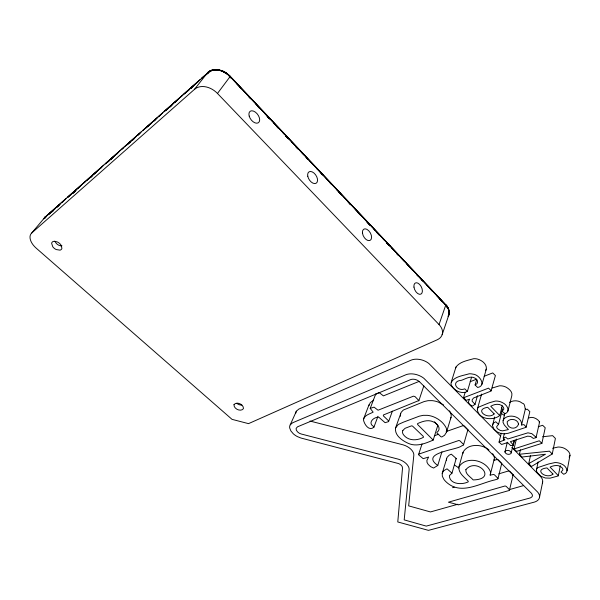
<?xml version="1.0" encoding="UTF-8"?>
<svg xmlns="http://www.w3.org/2000/svg" width="600" height="600" viewBox="0 0 600 600"><rect width="100%" height="100%" fill="white"/><g stroke="black" fill="none" stroke-linecap="round" stroke-linejoin="round"><path stroke-width="0.9" d="M448.185 315.877L448.8 314.962L448.522 314.25M538.148 461.895L536.415 470.018L536.918 472.327L540.855 476.25L545.34 478.005L550.058 478.162L558.24 475.942L560.325 465.675M558.39 475.71L550.088 467.123C553.485 465.345 559.178 464.317 562.162 467.888A5.07 3.037 12.6 0 1 562.717 470.16L561.045 472.02L563.692 474.27C569.79 472.605 566.16 465.817 562.035 464.265A8.79 5.28 12.6 0 0 558.585 462.952A8.707 5.228 12.6 0 0 554.925 462.57L548.678 463.965L538.065 467.49A8.745 5.228 13.2 0 0 536.588 469.298L536.415 470.018M567.09 470.88L569.993 455.287C570.06 452.303 567.36 450.112 565.02 448.688A8.67 5.303 12.3 0 0 561.615 447.397A8.587 5.258 12.3 0 0 558 447.045L552.592 448.26M224.925 72.24C219.502 70.395 225.675 71.055 224.76 72.832M449.153 311.947L449.115 313.582L449.107 311.82M489.03 450.007C482.092 443.752 467.595 443.34 463.02 452.362L458.842 467.115C458.438 473.272 464.528 477.248 468.21 481.2L468.293 481.808C462.195 485.092 449.415 484.365 449.377 475.605L451.98 473.145L456.202 458.475L451.32 454.178L449.197 455.168L447.067 457.35L442.23 473.265L442.335 476.25L443.888 479.37A20.955 12.293 16.8 0 0 448.567 483.93C462.69 494.423 480.502 483 494.805 479.925L497.745 479.033L498.03 478.455L501.72 463.44L498.217 459.832L497.28 459.487L494.16 460.29L494.138 459.457A12.442 7.53 15.9 0 0 494.145 456.51L492.638 453.63M462.952 453.39L463.02 452.362M494.662 416.955L492.495 425.73L494.01 429.232L497.138 431.94L500.55 433.373L504.353 433.853L508.147 433.29L526.11 427.29L529.83 411.623L527.235 409.125C523.44 411.353 526.477 403.702 522.165 403.132C518.588 400.192 513.457 400.14 509.498 402.322M520.425 449.775L519.375 454.41L522.09 457.035L545.452 454.252L528.832 463.507L531 466.185L531.885 466.222L552.263 453.982L555.405 438.442L552.63 435.653L542.52 436.763M446.423 460.14L446.558 458.67M504.78 413.228L502.957 422.145L504.285 424.965L508.425 429.562L502.56 430.853L500.287 430.463L497.655 428.835A4.8 3.015 14.8 0 1 496.748 426.495L498.562 424.342L502.485 409.132L501.3 407.918M373.913 427.185L373.702 426.555C367.2 422.993 373.74 416.768 378.832 417.225L385.11 422.7L388.507 421.62L388.612 420.908L383.385 415.875L383.34 415.005L418.853 400.537L414.952 396.533L413.445 396.173L378.038 410.22L374.062 407.138L370.215 408.39L373.14 412.147C369.645 414.037 364.155 415.185 363.457 419.827C364.215 424.2 369.03 431.647 373.913 427.185L377.97 416.28M423.832 385.868L418.8 400.905M481.59 394.065L477.345 409.155C477.885 419.543 492.96 421.013 499.74 415.56L502.29 405.705M443.513 404.918L438.42 402.143A15.367 9.742 18.1 0 0 432.127 400.635L428.062 400.673L424.192 401.543L403.32 410.048L401.153 412.35L395.558 427.965C394.44 435.397 402.195 440.572 408.135 443.287C416.467 447.143 425.482 443.445 433.192 440.077L437.798 425.423L434.467 421.778M368.925 405.63L370.267 402.66L373.635 400.178M400.635 413.558L400.425 416.25M499.74 415.56L490.77 406.29C494.092 404.145 499.98 402.975 502.995 406.748A5.183 3.338 14.8 0 1 503.707 409.26L502.162 411.375L504.982 413.79C511.08 411.435 506.85 404.475 502.612 402.728A8.985 5.79 14.8 0 0 499.043 401.377A8.902 5.738 14.8 0 0 495.322 401.07L489.135 402.825L478.695 407.092A8.947 5.723 15.5 0 0 477.338 409.155M476.67 379.642L475.125 384.982L477.653 387.495C486.893 385.702 479.272 374.34 472.882 374.145A8.992 5.963 16.1 0 0 469.125 373.8C463.14 375.668 453.787 376.53 451.072 382.822A9.135 6.008 16.8 0 0 451.478 385.447C454.268 390.772 461.895 394.447 467.37 391.455L471.562 377.295M481.987 384.338L486.293 369.173C487.155 364.065 481.748 360.165 477.345 359.025A8.865 5.985 15.8 0 0 473.64 358.71C467.588 360.457 459.787 361.702 455.978 367.05L451.283 382.005M541.89 443.355L539.287 440.768L514.02 448.935L516.623 451.373L541.89 443.355L545.22 427.778L542.64 425.295L538.275 426.713M224.903 72.39L222.72 71.19M539.498 497.362L542.64 482.1M501.285 433.2L499.028 442.118L501.607 444.472L507.585 442.605L510.6 445.575L512.393 445.485L513.382 444.945L510.36 441.69L527.678 436.155L530.692 436.47L533.355 438.428L536.055 437.61L539.625 421.897C537.202 418.53 532.838 416.31 528.743 417.915M528.668 463.8L530.46 455.692M448.74 314.603L449.018 313.17M448.8 314.962L449.07 313.305M509.632 489.855L506.22 486.39L505.088 485.963L448.433 502.192L458.475 504.862L509.385 490.433L513.143 474.803L509.79 471.345L508.665 470.925L498.855 473.827M526.26 427.028L523.92 424.597L521.55 425.002L525.472 408.457M514.02 448.935L516.375 439.065M507.345 442.185L504.938 452.002C505.658 454.418 509.295 455.138 511.05 453.428L514.283 440.213M513.382 444.945L514.455 440.46M521.55 425.002C522.533 415.987 506.94 412.755 502.95 420.405M499.028 442.118L503.385 440.445L503.827 438.66M503.385 440.445L504.923 439.897L503.243 438.022L504.368 433.553M507.952 411L511.815 395.685C512.783 392.077 509.34 389.13 506.572 387.442A8.857 5.812 14.5 0 0 503.055 386.115A8.775 5.76 14.5 0 0 499.388 385.838L492.263 388.02M498.03 478.455L494.467 474.832L493.522 474.48L490.155 475.125L494.138 459.457M455.768 367.875L455.978 367.05M504.938 452.002L505.11 451.312C506.835 449.58 510.6 450.315 511.275 452.745M490.155 475.125L490.342 474.428A12.615 7.485 16.1 0 0 490.335 471.487C485.685 459.832 465.525 455.58 458.842 467.115M465.105 392.467L463.53 397.77L466.215 400.342L469.695 399.158L468.607 401.107L468.63 402.825L469.77 404.535L472.418 406.118L475.028 404.317L472.155 401.235L472.23 399.697L473.572 398.002L491.01 391.088L495.405 375.548L492.72 372.923L484.178 376.237M492.548 424.98L493.553 423.045L495.705 421.748L498.562 424.342M474.952 404.595L477.48 395.722M422.033 443.918L418.545 454.748L423.173 458.678L428.655 457.05L426.908 460.342L427.013 462.36L428.175 464.408L430.59 466.627L433.59 468.045L437.775 465.472C419.498 452.482 457.028 450.188 461.722 445.83L463.433 445.23L467.895 429.713L464.197 425.955L463.162 425.625L446.153 431.565M569.993 455.287L569.138 457.125M437.775 465.472L441.938 451.74M226.8 73.38C221.407 71.13 227.85 72.398 226.515 73.935M433.192 440.077L417.638 424.522L417.592 423.585C422.513 421.373 428.25 419.303 433.463 421.935C437.408 423.368 441.795 429.112 437.04 432.255L436.815 432.832L440.85 436.673L441.787 436.98L444.548 435.285L446.52 432.173L451.013 417.382A14.91 9.428 18 0 0 450.442 412.553L449.46 410.82M377.415 393.232L375.69 394.103L375.855 394.755M442.17 334.642L448.763 315.165M467.67 430.35L467.895 429.713M46.523 216.795L45.203 216.975L31.77 232.95A14.602 8.535 37 0 0 36.21 248.167L232.028 419.355L248.52 423.638L437.13 339.832A15.428 10.732 18.9 0 0 439.035 324.562L445.748 305.115L445.507 304.515M388.717 421.283L392.385 411.127M370.215 408.39L375.69 394.103M363.66 418.717L369.127 404.513M442.23 473.265L443.618 470.798L447.022 468.825L451.98 473.145M475.125 384.982L475.237 384.69C478.62 384.015 478.103 379.68 475.425 378.405C471.022 375.278 465.862 378.72 461.603 380.265C450.06 381.173 457.388 392.13 464.737 388.83L467.37 391.455M450.45 418.778L451.013 417.382M512.903 475.388L513.143 474.803M486.293 369.173L485.505 370.582M395.558 427.965L398.25 424.493L403.515 422.13L419.303 416.175L423.217 415.335L427.32 415.335A15.578 9.683 18.3 0 1 433.695 416.88C438.728 418.935 443.303 422.535 445.912 427.357A15.112 9.375 18.2 0 1 446.52 432.173M231.772 78.637L226.748 73.35L230.265 76.312L445.793 304.822M290.25 424.808L292.605 422.783L405.735 374.827A14.183 9.24 19.2 0 1 412.26 373.89A14.325 9.33 19.2 0 1 420.96 376.403A14.16 9.225 19.2 0 1 423.99 378.413L537.555 491.993A13.545 7.845 14.3 0 1 539.558 496.342A13.703 7.935 14.3 0 1 538.035 500.07A13.553 7.853 14.3 0 1 534.045 502.192L428.55 530.34L427.717 530.16L397.778 521.955L402.525 468.127L402.188 466.575A6.022 3.518 19.6 0 0 398.67 463.597L300.968 438.037L297.548 436.673A12.247 7.185 23.8 0 1 293.243 433.74L290.873 430.92L289.702 428.002A12.27 7.192 23.8 0 1 290.243 424.808L296.392 411.18L298.748 409.132L411.015 360.195A13.98 9.277 19 0 1 417.465 359.212A14.122 9.375 19 0 1 426.053 361.665A13.957 9.262 19 0 1 429.03 363.653L500.64 436.095M501.435 464.025L501.72 463.44M45.27 217.493L44.04 218.655L44.73 218.445M44.242 218.542L45.773 216.675M44.475 218.475L45.023 217.507M44.557 218.46L45.855 216.667M455.903 458.97L456.202 458.475M230.205 76.448L217.47 93.45A18.008 13.418 41.4 0 0 194.52 89.317L31.77 232.95M539.625 421.897L539.123 422.272M228.57 74.775L226.665 73.448M194.52 89.317L207.608 72.637L209.325 71.407L210.278 71.7M463.53 397.77L488.52 388.132L491.243 390.772M228.48 74.843L230.183 76.485A17.602 13.372 42.4 0 0 207.66 72.585M45.487 216.765L44.73 217.597M503.243 438.022L505.522 437.153L507.795 438.998L527.903 432.825L531.825 433.643L536.227 437.355M45.697 216.69L65.992 198.66M67.395 197.415L103.785 165.083M105.18 163.837L141.578 131.505M142.972 130.26L162.645 112.845M163.972 111.608L200.438 79.275M201.757 78.037L209.7 71.407M45.93 216.667L60.63 203.61M62.032 202.373L64.83 199.882M67.627 197.4L81.623 184.965M83.722 183.097L85.823 181.238M87.225 179.993L98.422 170.047M99.825 168.803L102.623 166.312M105.42 163.83L119.415 151.395M121.515 149.535L123.615 147.667M125.715 145.8L136.215 136.477M137.618 135.233L140.415 132.75M143.212 130.26L157.215 117.833M158.61 116.587L161.407 114.097M164.212 111.615L178.208 99.18M180.308 97.32L182.407 95.453M183.803 94.207L195.007 84.262M196.403 83.017L199.2 80.535M202.005 78.045L209.782 71.43M55.2 208.597L48.9 214.192L54.585 209.235M56.595 207.353L59.392 204.87M62.198 202.38L63.593 201.142M68.498 196.792L76.192 189.953M78.293 188.093L80.392 186.225M87.39 180.007L92.992 175.035M94.387 173.797L97.192 171.308M99.99 168.825L101.392 167.58M106.988 162.608L113.985 156.398M116.085 154.53L118.185 152.663M126.585 145.208L130.785 141.48M132.188 140.235L134.985 137.752M137.782 135.262L139.185 134.017M146.183 127.808L151.785 122.835M153.885 120.968L155.985 119.108M158.782 116.618L160.178 115.38M165.78 110.407L172.778 104.19M174.877 102.323L176.977 100.462M185.377 93.008L189.578 89.273M190.98 88.035L193.778 85.545M196.575 83.062L197.978 81.817M204.975 75.6L208.478 72.495L207.72 72.547M56.677 207.368L58.778 205.507M68.58 196.808L71.377 194.317M72.78 193.08L75.578 190.59M78.375 188.108L79.778 186.863M88.875 178.785L92.377 175.68M94.477 173.812L96.578 171.953M107.775 162.007L109.177 160.762M110.573 159.525L113.377 157.035M116.175 154.553L117.57 153.308M127.373 144.608L130.17 142.125M132.27 140.257L134.37 138.398M148.373 125.97L151.17 123.48M153.968 120.998L155.37 119.752M166.567 109.808L167.97 108.57M169.365 107.325L172.17 104.843M174.968 102.352L176.363 101.108M186.863 91.793L188.962 89.925M191.062 88.065L193.163 86.198M207.165 73.77L208.65 72.562M51.255 212.385L53.355 210.517M72.953 193.125L75.052 191.265M90.45 177.593L91.845 176.355M94.65 173.865L96.045 172.627M110.745 159.578L112.845 157.718M132.442 140.325L133.845 139.08M169.545 107.4L171.645 105.532M191.243 88.14L192.645 86.895M52.035 211.792L53.438 210.548M73.035 193.163L74.438 191.917M228.413 74.925L230.13 76.358M222.99 71.392C216.038 68.325 227.37 73.29 221.055 70.898M209.542 71.385L45.203 216.975A14.34 8.595 37.5 0 0 43.883 218.805M215.093 69.907L214.433 69.78L217.05 69.93M211.493 70.703C209.572 70.65 212.97 69.352 213.517 70.47M210.81 70.627L209.138 71.49L211.132 70.575M209.618 71.392L213.067 70.08M209.865 71.46L211.417 70.665M216.915 69.773L216.48 69.713L220.822 70.38M519.382 454.268L549.442 451.17L552.263 453.982M378.18 392.91L379.5 392.82L383.407 395.88L418.965 381.457M470.183 381.697L476.49 379.222M418.732 454.147L458.85 440.482L459.9 440.812L463.65 444.592M434.355 435.75L438.45 434.295M452.55 487.695L454.245 487.185M457.882 504.232L430.455 511.942L408.653 505.86L413.812 455.362A12.592 7.508 19.4 0 0 413.107 452.138A12.675 7.553 19.4 0 0 403.035 444.817L309.975 421.043M509.243 489.653L523.665 485.558M445.395 304.507C449.572 308.865 444.51 303.337 446.97 307.147M214.808 69.72L212.528 70.095L212.94 70.028M213.007 70.05L214.98 69.81M214.53 69.727L216.772 69.683M215.032 69.855L217.005 69.87M216.532 69.683L218.843 69.93L219.135 70.523M446.662 305.843L447.855 307.718L446.355 305.805M220.987 70.56L218.843 69.93M219.045 70.207L220.365 70.523M447.938 308.528L448.537 309.188L447.653 307.275M445.553 304.522L446.933 306.18M220.635 70.433L222.975 71.28M221.032 70.748L224.888 72.45M504.165 415.26L501.562 413.64M458.993 468.067L454.665 465.143M448.53 311.303C450.173 312.892 447.63 307.35 448.763 311.43M224.715 72.218L226.702 73.597M224.865 72.517L226.673 73.65M228.795 75.593L229.845 76.597M419.528 381.78L531.592 493.447L532.365 494.978A6.42 3.72 14.3 0 1 531.795 496.995L530.332 497.925L426.248 526.11L404.197 519.885L409.118 469.71A12.758 7.447 19.6 0 0 408.39 466.493A12.84 7.5 19.6 0 0 398.168 459.127L301.282 434.018C298.38 433.545 293.647 429.053 297.502 426.817L410.737 379.582A6.63 4.32 19.2 0 1 412.605 379.23A6.705 4.365 19.2 0 1 416.287 379.815A6.63 4.32 19.2 0 1 419.482 381.765M511.815 447.412L540.735 476.722A13.365 7.897 14 0 1 542.7 481.072A13.523 7.988 14 0 1 542.362 483.075M217.47 93.45L439.035 324.562M230.055 76.418L445.778 304.995A15.112 10.762 18.6 0 1 448.23 316.327M229.958 76.5L445.748 305.115A15.128 10.77 18.6 0 1 448.2 316.462M236.325 83.347L241.47 88.793M246.608 94.238L251.1 99.007M255.6 103.77L260.737 109.215M264.593 113.295L270.375 119.422M273.593 122.828L274.875 124.185M276.097 125.595L280.013 129.63M282.585 132.352L284.513 134.4M285.735 135.803L289.013 139.163M291.577 141.885L294.15 144.608M298.65 149.37L296.017 146.692L297.877 148.778M301.215 152.093L303.788 154.815M306.293 157.575L308.288 159.578M310.215 161.618L313.425 165.023M316.575 168.465L317.918 169.785M319.207 171.15L323.062 175.23M326.212 178.672L332.055 184.762M336.555 189.525L341.692 194.97M346.192 199.733L351.33 205.178M355.185 209.265L360.968 215.385M364.178 218.79L370.605 225.6M373.815 228.998L375.105 230.362M376.32 231.757L380.243 235.808M382.815 238.53L384.743 240.57M386.595 242.64L389.88 246.015M391.808 248.055L394.373 250.778M396.877 253.53L399.518 256.222M400.8 257.587L404.01 260.993M407.153 264.42L413.647 271.2M416.79 274.627L423.285 281.407M427.14 285.487L432.923 291.615M436.778 295.702L442.56 301.822M229.785 76.65L231.067 78.015M239.423 86.858L240.705 88.222M248.415 96.382L250.343 98.422M257.407 105.907L259.972 108.63M266.4 115.44L269.61 118.837M276.038 125.64L278.603 128.363M285.675 135.847L288.24 138.57M306.225 157.62L307.515 158.985M321 173.273L322.29 174.637M330 182.797L331.282 184.163M338.993 192.322L340.92 194.37M347.985 201.855L350.55 204.57M357.623 212.055L360.188 214.778M366.615 221.587L369.825 224.985M376.245 231.788L379.462 235.192M386.528 242.678L389.1 245.4L386.452 242.715M396.803 253.567L398.73 255.608M407.085 264.45L408.368 265.815M411.577 269.212L412.868 270.577M416.722 274.657L418.005 276.022M421.215 279.42L422.498 280.785M430.207 288.945L432.135 290.985M439.2 298.47L441.772 301.192M257.985 106.65L259.267 108.007M267.615 116.85L268.905 118.215M276.608 126.375L278.535 128.415M285.608 135.9L288.173 138.623M295.882 146.79L297.81 148.83M306.157 157.672L307.447 159.03M349.2 203.257L350.483 204.615M358.192 212.782L360.12 214.822M367.185 222.308L369.75 225.03M376.815 232.515L379.388 235.23M396.735 253.605L398.018 254.962M440.415 299.865L441.697 301.23M445.335 304.507L446.423 305.805M448.808 310.192L448.987 310.673L448.327 308.707M446.49 305.805L448.275 308.663M446.205 305.827L447.135 307.132M447.428 307.17L448.08 308.565M448.478 308.895L448.987 310.605M448.215 308.632L448.702 310.103M448.92 310.358L449.168 312.007M448.643 310.058L448.942 311.58M481.463 394.875L481.5 395.707M207.562 72.69A17.617 13.38 42.4 0 1 230.07 76.635M43.987 218.7A14.325 8.587 37.5 0 1 45.3 216.877M61.972 245.835A5.798 4.447 33.2 0 1 55.095 241.403M241.83 405A5.07 3.84 16.9 0 1 237.015 403.447M295.77 413.235A12.112 7.252 23.8 0 1 296.392 411.18M494.183 413.895C487.935 420.308 473.535 409.56 487.688 407.287L494.183 413.895M465.855 469.68C465.338 474.345 470.632 476.88 473.168 479.925C498.405 479.37 476.647 456.592 465.855 469.68M518.565 424.11C516.308 430.71 506.647 428.827 507.202 421.702C510.112 417.81 517.763 419.062 518.565 424.11M233.985 404.67C233.595 408.877 240.847 412.23 243.442 408.668C243.885 404.445 236.55 401.062 233.985 404.67M552.982 474.053C546.727 479.842 532.688 469.447 546.967 467.925L552.982 474.053M402.877 430.395L402.51 431.707A8.28 5.07 19.1 0 0 403.77 435.112C408.533 441.075 417.33 440.82 423.487 437.257L423.232 436.312L412.507 426.067L411.465 425.865L405.112 428.287L402.877 430.395M54.705 241.275L53.543 241.38A6.24 3.683 36.7 0 0 51.645 243.368L52.762 246.757A5.662 3.345 36.7 0 0 56.213 249.555L60 250.147A6.24 3.683 36.7 0 0 61.92 248.19L60.832 244.8A5.662 3.345 36.7 0 0 57.36 241.972L54.705 241.275M413.955 287.093A6.24 3.6 63.5 0 0 420.9 294.135A6.24 3.6 63.5 0 0 419.58 284.392A6.24 3.6 63.5 0 0 413.955 287.093M362.46 233.025A6.45 3.81 60.6 0 0 369.847 240.525A6.45 3.81 60.6 0 0 368.707 230.708A6.45 3.81 60.6 0 0 362.46 233.025M307.77 176.212A6.72 4.02 57.3 0 0 316.013 183.308A6.72 4.02 57.3 0 0 314.01 173.07A6.72 4.02 57.3 0 0 307.77 176.212M249.188 116.093A7.058 4.23 53.7 0 0 258.345 122.767A7.058 4.23 53.7 0 0 255.353 112.118A7.058 4.23 53.7 0 0 249.188 116.093"/></g></svg>
